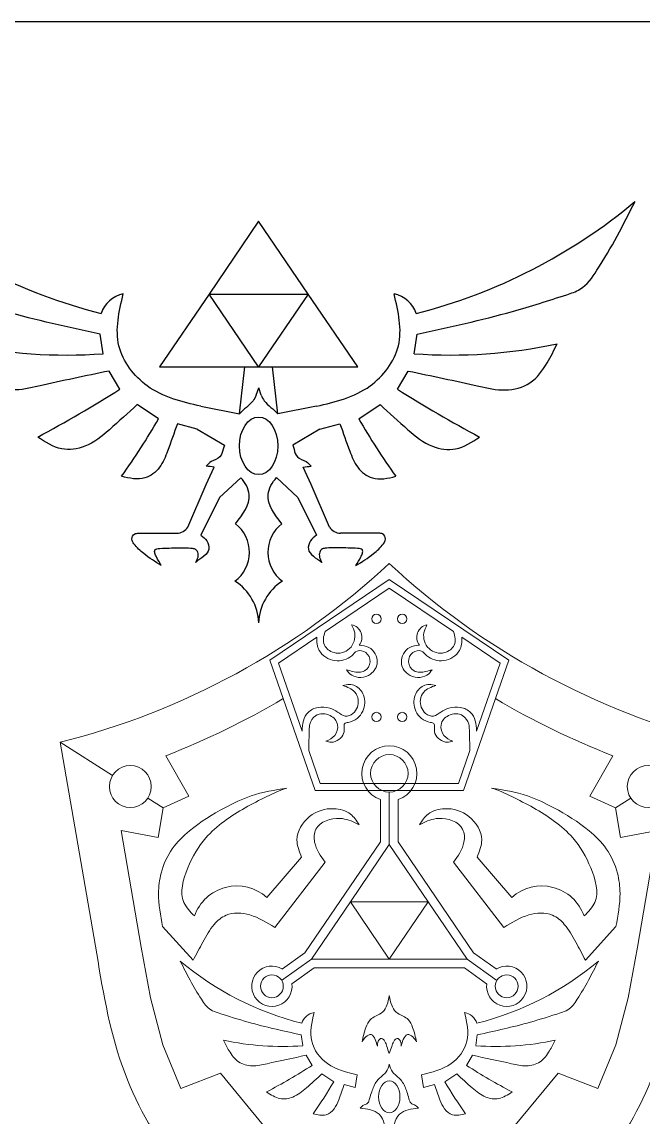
# Model space of a CAD drawing. Header units: inches. Extents: x 0 to 12, y 0 to 12.
# Drawn here: x 8.262 to 9.832, y 9.231 to 12 of the extents above; entities that cross this region are included whole.
import ezdxf

# ---------------------------------------------------------------- set-up
doc = ezdxf.new("R2010")
doc.units = ezdxf.units.IN
doc.header["$MEASUREMENT"] = 0
doc.layers.get('0').update_dxf_attribs({"color": 5})
doc.layers.add('Wingcrest', color=1, linetype='Continuous')

msp = doc.modelspace()

# ---------------------------------------------------------------- linework, layer by layer
at = {"lineweight": 0}
for p, q in [((9.1908, 10.5901), (8.8891, 10.3864)), ((9.4925, 10.3864), (9.1908, 10.5901)), ((9.0286, 10.4587), (9.1908, 10.5682)), ((9.1908, 10.5682), (9.3529, 10.4587)), ((8.9108, 10.3791), (9.0074, 10.4443)), ((9.3742, 10.4443), (9.4708, 10.3791)), ((8.8891, 10.3864), (9.0034, 10.0566)), ((9.3782, 10.0566), (9.4925, 10.3864)), ((8.9704, 10.2072), (8.9108, 10.3791)), ((9.4708, 10.3791), (9.4112, 10.2072)), ((9.0034, 10.0566), (8.9227, 10.2893)), ((9.4588, 10.2893), (9.3782, 10.0566)), ((8.4912, 10.0948), (8.3591, 10.1788)), ((8.6261, 10.1449), (8.684, 10.0424)), ((9.0163, 10.0747), (8.9875, 10.1579)), ((9.3941, 10.1579), (9.3653, 10.0747)), ((9.6976, 10.0424), (9.7554, 10.1449)), ((9.1908, 10.0566), (9.0034, 10.0566)), ((9.0034, 10.0566), (9.1908, 10.0566)), ((9.1908, 10.0747), (9.0163, 10.0747)), ((9.3653, 10.0747), (9.1908, 10.0747)), ((9.3782, 10.0566), (9.1908, 10.0566)), ((9.1908, 10.0566), (9.3782, 10.0566)), ((9.1908, 9.9204), (9.1908, 10.0529)), ((8.6194, 10.0132), (8.5806, 10.0379)), ((8.684, 10.0424), (8.6194, 10.0132)), ((9.1685, 10.0343), (9.1685, 9.9272)), ((9.2131, 9.9272), (9.2131, 10.0343)), ((9.7622, 10.0132), (9.6976, 10.0424)), ((9.8009, 10.0379), (9.7622, 10.0132)), ((8.6194, 10.0132), (8.6069, 9.9383)), ((9.7747, 9.9383), (9.7622, 10.0132)), ((8.6069, 9.9383), (8.513, 9.9562)), ((8.513, 9.9562), (8.564, 9.6611)), ((9.8686, 9.9562), (9.7747, 9.9383)), ((9.8176, 9.6611), (9.8686, 9.9562)), ((9.1685, 9.9272), (8.9777, 9.6467)), ((9.1908, 9.9204), (9.0923, 9.7756)), ((9.2892, 9.7756), (9.1908, 9.9204)), ((9.4039, 9.6467), (9.2131, 9.9272)), ((8.8811, 9.7866), (8.9691, 9.8882)), ((9.5005, 9.7866), (9.4125, 9.8882)), ((9.0289, 9.8757), (8.9014, 9.7108)), ((9.3527, 9.8757), (9.4801, 9.7108)), ((9.0923, 9.7756), (8.9939, 9.6309)), ((9.1908, 9.6309), (9.0923, 9.7756)), ((9.0923, 9.7756), (9.2892, 9.7756)), ((9.2892, 9.7756), (9.1908, 9.6309)), ((9.3877, 9.6309), (9.2892, 9.7756)), ((8.6949, 9.6277), (8.618, 9.7127)), ((9.6867, 9.6277), (9.7635, 9.7127)), ((8.564, 9.6611), (8.5873, 9.5328)), ((8.9777, 9.6467), (8.9205, 9.6057)), ((9.4611, 9.6057), (9.4039, 9.6467)), ((9.7943, 9.5328), (9.8176, 9.6611)), ((8.9939, 9.6309), (8.9186, 9.5769)), ((8.9447, 9.5682), (9.001, 9.6086)), ((8.9939, 9.6309), (9.1908, 9.6309)), ((9.001, 9.6086), (9.1908, 9.6086)), ((9.1908, 9.6309), (9.3877, 9.6309)), ((9.1908, 9.6086), (9.3805, 9.6086)), ((9.3805, 9.6086), (9.4368, 9.5682)), ((9.3877, 9.6309), (9.4629, 9.5769)), ((8.5873, 9.5328), (8.6184, 9.4138)), ((9.7631, 9.4138), (9.7943, 9.5328)), ((8.6184, 9.4138), (8.6641, 9.3035)), ((8.9724, 9.4119), (8.9683, 9.4393)), ((9.4091, 9.4119), (9.4132, 9.4393)), ((9.7175, 9.3035), (9.7631, 9.4138)), ((8.9959, 9.362), (8.9807, 9.3875)), ((9.3857, 9.362), (9.4008, 9.3875)), ((8.6641, 9.3035), (8.764, 9.3424)), ((8.764, 9.3424), (8.8925, 9.1863)), ((9.0503, 9.3206), (9.0203, 9.3404)), ((9.1096, 9.338), (9.1047, 9.306)), ((9.272, 9.338), (9.2769, 9.306)), ((9.3313, 9.3206), (9.3613, 9.3404)), ((9.489, 9.1863), (9.6176, 9.3424)), ((9.6176, 9.3424), (9.7175, 9.3035)), ((9.1047, 9.306), (9.0766, 9.3134)), ((9.2769, 9.306), (9.3049, 9.3134))]:
    msp.add_line(p, q, dxfattribs=at)
at = {"color": 250, "lineweight": 0}
msp.add_line((8.3591, 10.1788), (8.4516, 9.6437), dxfattribs=at)
msp.add_lwpolyline([(0, 0), (12, 0), (12, 12), (0, 12)], close=True)
at = {"lineweight": 0}
for centre, radius in [((9.1582, 10.4906), 0.0118), ((9.2234, 10.4906), 0.0118), ((9.1582, 10.2428), 0.0118), ((9.2234, 10.2428), 0.0118), ((8.5363, 10.067), 0.053), ((9.8452, 10.067), 0.053)]:
    msp.add_circle(centre, radius, dxfattribs=at)
at = {"color": 250, "lineweight": 0}
for centre, start, end in [((7.8947, 12.0241), 284.1261, 312.9293), ((10.4868, 12.0241), 227.0707, 255.8739)]:
    msp.add_arc(centre, 1.9029, start, end, dxfattribs=at)
at = {"lineweight": 0}
for centre, radius, start, end in [((9.0889, 10.4441), 0.0326, 322.4729, 78.1054), ((9.2927, 10.4441), 0.0326, 101.8946, 217.5271), ((7.8947, 12.0241), 2.0166, 291.266, 300.649), ((10.4868, 12.0241), 2.0166, 239.351, 248.734), ((9.1908, 10.1003), 0.0697, 90, 251.3478), ((9.1908, 10.1003), 0.0697, 288.6522, 90), ((9.1908, 10.1003), 0.0474, 0, 180), ((9.1908, 10.1003), 0.0474, 180, 0), ((8.8053, 9.7024), 0.1132, 48.0042, 160.7442), ((9.5762, 9.7024), 0.1132, 19.2558, 131.9958), ((9.1627, 10.2245), 0.7804, 230.1334, 255.6659), ((8.8941, 9.562), 0.051, 58.8504, 7.0054), ((9.2189, 10.2245), 0.7804, 284.3341, 309.8666), ((9.4875, 9.562), 0.051, 172.9946, 121.1496), ((8.8941, 9.562), 0.0288, 0, 180), ((9.4875, 9.562), 0.0288, 0, 180), ((8.8941, 9.562), 0.0288, 180, 0), ((9.4875, 9.562), 0.0288, 180, 0), ((9.0089, 9.4549), 0.0417, 101.4674, 161.1937), ((9.3727, 9.4549), 0.0417, 18.8063, 78.5326), ((8.9204, 10.1213), 0.7114, 257.9267, 274.1924), ((9.4611, 10.1213), 0.7114, 265.8076, 282.0733), ((7.9732, 10.9828), 1.9165, 298.2597, 302.2494), ((10.4083, 10.9828), 1.9165, 237.7506, 241.7403), ((8.198, 9.8106), 0.9831, 324.5017, 330.1066), ((10.1836, 9.8106), 0.9831, 209.8934, 215.4983)]:
    msp.add_arc(centre, radius, start, end, dxfattribs=at)
msp.add_ellipse((9.1908, 9.2824), major_axis=(0, 0.0405), ratio=0.665933, dxfattribs=at)
for points, knots in [([(9.0956, 10.476), (9.0989, 10.4694), (9.1084, 10.4501), (9.0962, 10.4102), (9.0532, 10.3986), (9.0199, 10.4243), (9.0243, 10.4464), (9.0286, 10.4587)], [0, 0, 0, 0, 0.00433671, 0.01277802, 0.0209013, 0.027078, 0.03417887, 0.03417887, 0.03417887, 0.03417887]), ([(9.286, 10.476), (9.2827, 10.4694), (9.2731, 10.4501), (9.2854, 10.4102), (9.3284, 10.3986), (9.3617, 10.4243), (9.3573, 10.4464), (9.3529, 10.4587)], [0, 0, 0, 0, 0.00433671, 0.01277802, 0.0209013, 0.027078, 0.03417887, 0.03417887, 0.03417887, 0.03417887]), ([(9.0074, 10.4443), (9.0073, 10.4324), (9.0093, 10.4047), (9.0518, 10.3786), (9.0908, 10.3893), (9.1089, 10.4134), (9.1351, 10.408), (9.147, 10.3818), (9.1299, 10.3533), (9.1023, 10.3562), (9.0877, 10.3608), (9.0825, 10.3624)], [0.00161532, 0.00161532, 0.00161532, 0.00161532, 0.00843951, 0.01794767, 0.02676165, 0.03034979, 0.03473275, 0.03990875, 0.04526398, 0.05124625, 0.05456569, 0.05456569, 0.05456569, 0.05456569]), ([(9.3742, 10.4443), (9.3742, 10.4324), (9.3723, 10.4047), (9.3297, 10.3786), (9.2907, 10.3893), (9.2727, 10.4134), (9.2464, 10.408), (9.2346, 10.3818), (9.2517, 10.3533), (9.2793, 10.3562), (9.2939, 10.3608), (9.2991, 10.3624)], [0.00161532, 0.00161532, 0.00161532, 0.00161532, 0.00843951, 0.01794767, 0.02676165, 0.03034979, 0.03473275, 0.03990875, 0.04526398, 0.05124625, 0.05456569, 0.05456569, 0.05456569, 0.05456569]), ([(9.0825, 10.3624), (9.0864, 10.3571), (9.1004, 10.3391), (9.1441, 10.3429), (9.1681, 10.3829), (9.1468, 10.4214), (9.1233, 10.4235), (9.1147, 10.4243)], [0.00033634, 0.00033634, 0.00033634, 0.00033634, 0.0041984, 0.013742, 0.02052441, 0.02924261, 0.03426993, 0.03426993, 0.03426993, 0.03426993]), ([(9.2991, 10.3624), (9.2951, 10.3571), (9.2811, 10.3391), (9.2374, 10.3429), (9.2134, 10.3829), (9.2348, 10.4214), (9.2583, 10.4235), (9.2668, 10.4243)], [0.00033634, 0.00033634, 0.00033634, 0.00033634, 0.0041984, 0.013742, 0.02052441, 0.02924261, 0.03426993, 0.03426993, 0.03426993, 0.03426993]), ([(9.0736, 10.3227), (9.0849, 10.3185), (9.1029, 10.3115), (9.1166, 10.2816), (9.1065, 10.2523), (9.0782, 10.2412), (9.0603, 10.2565), (9.0384, 10.2668), (9.0108, 10.2703), (8.9755, 10.2521), (8.9709, 10.2257), (8.9704, 10.2072)], [0.00030639, 0.00030639, 0.00030639, 0.00030639, 0.00723422, 0.01140536, 0.01883983, 0.0229945, 0.02731397, 0.03175048, 0.03768136, 0.04330908, 0.05350238, 0.05350238, 0.05350238, 0.05350238]), ([(9.0306, 10.1816), (9.0351, 10.1801), (9.052, 10.1754), (9.077, 10.1941), (9.0771, 10.2142), (9.0761, 10.2279), (9.1017, 10.2299), (9.128, 10.2529), (9.1315, 10.2963), (9.1056, 10.3267), (9.0847, 10.3255), (9.0736, 10.3227)], [0.000453, 0.000453, 0.000453, 0.000453, 0.00323887, 0.01091014, 0.01408877, 0.01589701, 0.01769875, 0.02708716, 0.03507638, 0.0414146, 0.04796878, 0.04796878, 0.04796878, 0.04796878]), ([(9.351, 10.1816), (9.3465, 10.1801), (9.3295, 10.1754), (9.3045, 10.1941), (9.3045, 10.2142), (9.3054, 10.2279), (9.2799, 10.2299), (9.2535, 10.2529), (9.2501, 10.2963), (9.2759, 10.3267), (9.2968, 10.3255), (9.308, 10.3227)], [0.000453, 0.000453, 0.000453, 0.000453, 0.00323887, 0.01091014, 0.01408877, 0.01589701, 0.01769875, 0.02708716, 0.03507638, 0.0414146, 0.04796878, 0.04796878, 0.04796878, 0.04796878]), ([(9.308, 10.3227), (9.2966, 10.3185), (9.2786, 10.3115), (9.265, 10.2816), (9.275, 10.2523), (9.3034, 10.2412), (9.3213, 10.2565), (9.3432, 10.2668), (9.3707, 10.2703), (9.406, 10.2521), (9.4106, 10.2257), (9.4112, 10.2072)], [0.00030639, 0.00030639, 0.00030639, 0.00030639, 0.00723422, 0.01140536, 0.01883983, 0.0229945, 0.02731397, 0.03175048, 0.03768136, 0.04330908, 0.05350238, 0.05350238, 0.05350238, 0.05350238]), ([(9.0306, 10.1816), (9.0389, 10.1855), (9.0557, 10.1935), (9.065, 10.2249), (9.0419, 10.2523), (9.0049, 10.2526), (8.9891, 10.2286), (8.9878, 10.1977), (8.9876, 10.1753), (8.9875, 10.1579)], [0.0000638, 0.0000638, 0.0000638, 0.0000638, 0.00537861, 0.01092551, 0.01688756, 0.02427956, 0.02934575, 0.0323294, 0.04278048, 0.04278048, 0.04278048, 0.04278048]), ([(9.351, 10.1816), (9.3427, 10.1855), (9.3259, 10.1935), (9.3166, 10.2249), (9.3397, 10.2523), (9.3766, 10.2526), (9.3924, 10.2286), (9.3937, 10.1977), (9.394, 10.1753), (9.3941, 10.1579)], [0.0000638, 0.0000638, 0.0000638, 0.0000638, 0.00537861, 0.01092551, 0.01688756, 0.02427956, 0.02934575, 0.0323294, 0.04278048, 0.04278048, 0.04278048, 0.04278048]), ([(8.9322, 10.0632), (8.9016, 10.0582), (8.8467, 10.0492), (8.7645, 10.0093), (8.6955, 9.9667), (8.6382, 9.9108), (8.6126, 9.8541), (8.6044, 9.7858), (8.6128, 9.7408), (8.618, 9.7127)], [0, 0, 0, 0, 0.0185093, 0.0331391, 0.054433, 0.0670295, 0.0805547, 0.0908208, 0.1078467, 0.1078467, 0.1078467, 0.1078467]), ([(8.6984, 9.7398), (8.6877, 9.7506), (8.6556, 9.7832), (8.6791, 9.8655), (8.7287, 9.9506), (8.8077, 10.0045), (8.8791, 10.0408), (8.9146, 10.0576), (8.9322, 10.0632)], [0, 0, 0, 0, 0.00874255, 0.02624393, 0.04399088, 0.06904044, 0.08130712, 0.09240467, 0.09240467, 0.09240467, 0.09240467]), ([(9.4494, 10.0632), (9.48, 10.0582), (9.5348, 10.0492), (9.617, 10.0093), (9.686, 9.9667), (9.7433, 9.9108), (9.7689, 9.8541), (9.7771, 9.7858), (9.7688, 9.7408), (9.7635, 9.7127)], [0, 0, 0, 0, 0.0185093, 0.0331391, 0.054433, 0.0670295, 0.0805547, 0.0908208, 0.1078467, 0.1078467, 0.1078467, 0.1078467]), ([(9.6831, 9.7398), (9.6938, 9.7506), (9.7259, 9.7832), (9.7024, 9.8655), (9.6529, 9.9506), (9.5738, 10.0045), (9.5024, 10.0408), (9.4669, 10.0576), (9.4494, 10.0632)], [0, 0, 0, 0, 0.00874255, 0.02624393, 0.04399088, 0.06904044, 0.08130712, 0.09240467, 0.09240467, 0.09240467, 0.09240467]), ([(8.9691, 9.8882), (8.9631, 9.9028), (8.9483, 9.9389), (8.9842, 9.9981), (9.0434, 10.0166), (9.0933, 10.0023), (9.1084, 9.9807), (9.1142, 9.9702)], [0, 0, 0, 0, 0.0091162, 0.02256182, 0.03539583, 0.04424211, 0.051276, 0.051276, 0.051276, 0.051276]), ([(9.4125, 9.8882), (9.4185, 9.9028), (9.4333, 9.9389), (9.3973, 9.9981), (9.3381, 10.0166), (9.2883, 10.0023), (9.2732, 9.9807), (9.2673, 9.9702)], [0, 0, 0, 0, 0.0091162, 0.02256182, 0.03539583, 0.04424211, 0.051276, 0.051276, 0.051276, 0.051276]), ([(9.0289, 9.8757), (9.0173, 9.8914), (8.9991, 9.9162), (9.0017, 9.974), (9.0616, 9.994), (9.0977, 9.979), (9.1126, 9.971), (9.1142, 9.9702)], [0, 0, 0, 0, 0.01143883, 0.01801906, 0.03139935, 0.04037691, 0.0415103, 0.0415103, 0.0415103, 0.0415103]), ([(9.3527, 9.8757), (9.3643, 9.8914), (9.3825, 9.9162), (9.3799, 9.974), (9.3199, 9.994), (9.2839, 9.979), (9.269, 9.971), (9.2673, 9.9702)], [0, 0, 0, 0, 0.01143883, 0.01801906, 0.03139935, 0.04037691, 0.0415103, 0.0415103, 0.0415103, 0.0415103]), ([(8.6949, 9.6277), (8.703, 9.6429), (8.7196, 9.674), (8.7427, 9.7158), (8.7825, 9.7505), (8.8444, 9.7462), (8.8814, 9.7232), (8.9014, 9.7108)], [0, 0, 0, 0, 0.01038254, 0.02111262, 0.02864786, 0.04065201, 0.05478983, 0.05478983, 0.05478983, 0.05478983]), ([(9.6867, 9.6277), (9.6785, 9.6429), (9.662, 9.674), (9.6389, 9.7158), (9.599, 9.7505), (9.5371, 9.7462), (9.5001, 9.7232), (9.4801, 9.7108)], [0, 0, 0, 0, 0.01038254, 0.02111262, 0.02864786, 0.04065201, 0.05478983, 0.05478983, 0.05478983, 0.05478983]), ([(8.9683, 9.4393), (8.9233, 9.4491), (8.8522, 9.4645), (8.7775, 9.4885), (8.7336, 9.5027), (8.7006, 9.5504), (8.6788, 9.5932), (8.6624, 9.6255)], [0, 0, 0, 0, 0.02753964, 0.04351363, 0.0474821, 0.05463243, 0.07669562, 0.07669562, 0.07669562, 0.07669562]), ([(9.4132, 9.4393), (9.4583, 9.4491), (9.5294, 9.4645), (9.604, 9.4885), (9.6479, 9.5027), (9.681, 9.5504), (9.7027, 9.5932), (9.7191, 9.6255)], [0, 0, 0, 0, 0.02753964, 0.04351363, 0.0474821, 0.05463243, 0.07669562, 0.07669562, 0.07669562, 0.07669562]), ([(9.1908, 9.5383), (9.1892, 9.5303), (9.1865, 9.5158), (9.1757, 9.4949), (9.1575, 9.4877), (9.1401, 9.4773), (9.1289, 9.4534), (9.1246, 9.4338), (9.122, 9.4216)], [0, 0, 0, 0, 0.00496667, 0.00889983, 0.01334248, 0.01630321, 0.02086423, 0.02843291, 0.02843291, 0.02843291, 0.02843291]), ([(9.1908, 9.5383), (9.1923, 9.5303), (9.1951, 9.5158), (9.2058, 9.4949), (9.2241, 9.4877), (9.2415, 9.4773), (9.2527, 9.4534), (9.2569, 9.4338), (9.2596, 9.4216)], [0, 0, 0, 0, 0.00496667, 0.00889983, 0.01334248, 0.01630321, 0.02086423, 0.02843291, 0.02843291, 0.02843291, 0.02843291]), ([(9.1096, 9.338), (9.083, 9.3443), (9.0337, 9.3561), (8.9835, 9.4228), (8.9948, 9.471), (9.0006, 9.4957)], [0, 0, 0, 0, 0.01607831, 0.02987121, 0.04449574, 0.04449574, 0.04449574, 0.04449574]), ([(9.272, 9.338), (9.2985, 9.3443), (9.3479, 9.3561), (9.3981, 9.4228), (9.3868, 9.471), (9.381, 9.4957)], [0, 0, 0, 0, 0.01607831, 0.02987121, 0.04449574, 0.04449574, 0.04449574, 0.04449574]), ([(8.9807, 9.3875), (8.9478, 9.3806), (8.9025, 9.3712), (8.8454, 9.3579), (8.8069, 9.3675), (8.7861, 9.3969), (8.7761, 9.4168), (8.7716, 9.4257)], [0, 0, 0, 0, 0.02023305, 0.02779216, 0.03497388, 0.04239776, 0.04841567, 0.04841567, 0.04841567, 0.04841567]), ([(9.1606, 9.4105), (9.1592, 9.4159), (9.1567, 9.4264), (9.1466, 9.4444), (9.1296, 9.4344), (9.1245, 9.4259), (9.122, 9.4216)], [0, 0, 0, 0, 0.00351206, 0.00679766, 0.00978558, 0.01288207, 0.01288207, 0.01288207, 0.01288207]), ([(9.1908, 9.3923), (9.1885, 9.3981), (9.1846, 9.4084), (9.1812, 9.4215), (9.1714, 9.4339), (9.1609, 9.4224), (9.1607, 9.4146), (9.1606, 9.4105)], [0, 0, 0, 0, 0.00367448, 0.00651244, 0.00872326, 0.0109429, 0.0134626, 0.0134626, 0.0134626, 0.0134626]), ([(9.1908, 9.3923), (9.193, 9.3981), (9.197, 9.4084), (9.2004, 9.4215), (9.2102, 9.4339), (9.2207, 9.4224), (9.2209, 9.4146), (9.221, 9.4105)], [0, 0, 0, 0, 0.00367448, 0.00651244, 0.00872326, 0.0109429, 0.0134626, 0.0134626, 0.0134626, 0.0134626]), ([(9.221, 9.4105), (9.2223, 9.4159), (9.2249, 9.4264), (9.235, 9.4444), (9.252, 9.4344), (9.257, 9.4259), (9.2596, 9.4216)], [0, 0, 0, 0, 0.00351206, 0.00679766, 0.00978558, 0.01288207, 0.01288207, 0.01288207, 0.01288207]), ([(9.4008, 9.3875), (9.4338, 9.3806), (9.4791, 9.3712), (9.5361, 9.3579), (9.5747, 9.3675), (9.5954, 9.3969), (9.6054, 9.4168), (9.6099, 9.4257)], [0, 0, 0, 0, 0.02023305, 0.02779216, 0.03497388, 0.04239776, 0.04841567, 0.04841567, 0.04841567, 0.04841567]), ([(9.1908, 9.3649), (9.1889, 9.358), (9.1857, 9.3469), (9.1718, 9.3349), (9.1557, 9.3207), (9.1472, 9.2985), (9.1416, 9.2801), (9.1378, 9.2647), (9.1247, 9.262), (9.1194, 9.2562), (9.1173, 9.2538)], [0, 0, 0, 0, 0.00412311, 0.00675957, 0.01082209, 0.01687384, 0.02044886, 0.02277519, 0.025562, 0.02745838, 0.02745838, 0.02745838, 0.02745838]), ([(9.1908, 9.3649), (9.1927, 9.358), (9.1958, 9.3469), (9.2098, 9.3349), (9.2258, 9.3207), (9.2343, 9.2985), (9.24, 9.2801), (9.2438, 9.2647), (9.2569, 9.262), (9.2621, 9.2562), (9.2643, 9.2538)], [0, 0, 0, 0, 0.00412311, 0.00675957, 0.01082209, 0.01687384, 0.02044886, 0.02277519, 0.025562, 0.02745838, 0.02745838, 0.02745838, 0.02745838]), ([(9.0203, 9.3404), (9.0074, 9.3286), (8.9844, 9.3073), (8.9513, 9.28), (8.9115, 9.2742), (8.8914, 9.2876), (8.8806, 9.2948)], [0, 0, 0, 0, 0.01052872, 0.01884852, 0.02537562, 0.03288337, 0.03288337, 0.03288337, 0.03288337]), ([(9.3613, 9.3404), (9.3741, 9.3286), (9.3971, 9.3073), (9.4303, 9.28), (9.47, 9.2742), (9.4902, 9.2876), (9.5009, 9.2948)], [0, 0, 0, 0, 0.01052872, 0.01884852, 0.02537562, 0.03288337, 0.03288337, 0.03288337, 0.03288337]), ([(9.0766, 9.3134), (9.0722, 9.3006), (9.0649, 9.2798), (9.0536, 9.2514), (9.0296, 9.2321), (9.0096, 9.237), (8.9984, 9.2397)], [0, 0, 0, 0, 0.00813648, 0.01321573, 0.01827977, 0.02485473, 0.02485473, 0.02485473, 0.02485473]), ([(9.3049, 9.3134), (9.3094, 9.3006), (9.3167, 9.2798), (9.328, 9.2514), (9.352, 9.2321), (9.3719, 9.237), (9.3832, 9.2397)], [0, 0, 0, 0, 0.00813648, 0.01321573, 0.01827977, 0.02485473, 0.02485473, 0.02485473, 0.02485473]), ([(9.1582, 9.1729), (9.1685, 9.1862), (9.185, 9.2075), (9.1624, 9.249), (9.1349, 9.2519), (9.1173, 9.2538)], [0, 0, 0, 0, 0.00906876, 0.01459213, 0.02458282, 0.02458282, 0.02458282, 0.02458282]), ([(9.2234, 9.1729), (9.2131, 9.1862), (9.1965, 9.2075), (9.2192, 9.249), (9.2466, 9.2519), (9.2643, 9.2538)], [0, 0, 0, 0, 0.00906876, 0.01459213, 0.02458282, 0.02458282, 0.02458282, 0.02458282])]:
    msp.add_open_spline(points, degree=3, knots=knots, dxfattribs=at)
at = {"color": 250, "lineweight": 0}
for points in [[(9.1908, 8.6309), (9.0826, 8.7113), (8.8928, 8.8526), (8.6558, 9.0836), (8.5022, 9.3461), (8.4683, 9.5407), (8.4516, 9.6437)], [(9.1908, 8.6309), (9.2989, 8.7113), (9.4888, 8.8526), (9.7258, 9.0836), (9.8793, 9.3461), (9.9132, 9.5407), (9.9299, 9.6437)]]:
    msp.add_open_spline(points, degree=3, knots=[0, 0, 0, 0, 0.0808468, 0.1419248, 0.197496, 0.2597021, 0.2597021, 0.2597021, 0.2597021], dxfattribs=at)
at = {"layer": 'Wingcrest'}
for p, q in [((8.8606, 11.4964), (8.7352, 11.312)), ((8.986, 11.312), (8.8606, 11.4964)), ((8.7352, 11.312), (8.6098, 11.1276)), ((9.1114, 11.1276), (8.986, 11.312)), ((8.4676, 11.1612), (8.4602, 11.2106)), ((9.2536, 11.1612), (9.2611, 11.2106)), ((8.5098, 11.0714), (8.4825, 11.1173)), ((8.6098, 11.1276), (8.826, 11.1276)), ((8.8118, 11.0088), (8.826, 11.1276)), ((8.8952, 11.1276), (9.1114, 11.1276)), ((8.9094, 11.0088), (8.8952, 11.1276)), ((9.2114, 11.0714), (9.2387, 11.1173)), ((8.6077, 10.9969), (8.5537, 11.0326)), ((8.7145, 11.0282), (8.8118, 11.0088)), ((9.0068, 11.0282), (8.9094, 11.0088)), ((9.1135, 10.9969), (9.1675, 11.0326)), ((8.7056, 10.9706), (8.6551, 10.9839)), ((8.7056, 10.9706), (8.774, 10.93)), ((9.0156, 10.9706), (8.9472, 10.93)), ((9.0156, 10.9706), (9.0661, 10.9839)), ((8.7279, 10.8308), (8.7483, 10.8744)), ((8.9933, 10.8308), (8.9729, 10.8744)), ((8.6816, 10.723), (8.7279, 10.8308)), ((8.8154, 10.8477), (8.7615, 10.7973)), ((8.9061, 10.848), (8.9598, 10.7973)), ((9.0396, 10.723), (8.9933, 10.8308)), ((8.7615, 10.7973), (8.7148, 10.7024)), ((8.9598, 10.7973), (9.0064, 10.7024)), ((8.5567, 10.7074), (8.6536, 10.7074)), ((9.1645, 10.7074), (9.0676, 10.7074))]:
    msp.add_line(p, q, dxfattribs=at)
at = {"layer": 'Wingcrest', "color": 2}
for p, q in [((8.8606, 11.1276), (8.7352, 11.312)), ((8.7352, 11.312), (8.986, 11.312)), ((8.986, 11.312), (8.8606, 11.1276)), ((8.826, 11.1276), (8.8952, 11.1276)), ((8.8542, 11.0565), (8.8608, 11.0745)), ((8.867, 11.0565), (8.8608, 11.0745))]:
    msp.add_line(p, q, dxfattribs=at)
at = {"layer": 'Wingcrest'}
for centre, radius, start, end in [((8.81, 12.6239), 1.4047, 230.1334, 255.6659), ((8.9112, 12.6239), 1.4047, 284.3341, 309.8666), ((8.5332, 11.2387), 0.075, 101.4674, 161.1937), ((9.188, 11.2387), 0.075, 18.8063, 78.5326), ((8.374, 12.4382), 1.2804, 257.9267, 274.1924), ((9.3472, 12.4382), 1.2804, 265.8076, 282.0733), ((6.669, 13.9889), 3.4497, 298.2597, 302.2494), ((11.0522, 13.9889), 3.4497, 237.7506, 241.7403), ((7.0735, 11.8789), 1.7696, 324.5017, 330.1066), ((10.6477, 11.8789), 1.7696, 209.8934, 215.4983), ((8.653, 10.7415), 0.0341, 271.0459, 327.1361), ((8.7461, 10.6591), 0.0912, 306.8379, 52.1804), ((8.9752, 10.6591), 0.0912, 127.8196, 233.1621), ((9.0682, 10.7415), 0.0341, 212.8639, 268.9541), ((8.7303, 10.4764), 0.1304, 1.9204, 57.3192), ((8.9909, 10.4764), 0.1304, 122.6808, 178.0796)]:
    msp.add_arc(centre, radius, start, end, dxfattribs=at)
at = {"layer": 'Wingcrest', "color": 2}
msp.add_ellipse((8.8606, 10.9282), major_axis=(0, 0.0728), ratio=0.665933, dxfattribs=at)
at = {"layer": 'Wingcrest'}
for points, knots in [([(8.4602, 11.2106), (8.3791, 11.2282), (8.2511, 11.256), (8.1168, 11.2991), (8.0378, 11.3246), (7.9783, 11.4105), (7.9391, 11.4875), (7.9095, 11.5457)], [0, 0, 0, 0, 0.02753964, 0.04351363, 0.0474821, 0.05463243, 0.07669562, 0.07669562, 0.07669562, 0.07669562]), ([(9.2611, 11.2106), (9.3421, 11.2282), (9.4701, 11.256), (9.6044, 11.2991), (9.6835, 11.3246), (9.743, 11.4105), (9.7821, 11.4875), (9.8117, 11.5457)], [0, 0, 0, 0, 0.02753964, 0.04351363, 0.0474821, 0.05463243, 0.07669562, 0.07669562, 0.07669562, 0.07669562]), ([(8.7145, 11.0282), (8.6666, 11.0396), (8.5778, 11.0608), (8.4875, 11.1809), (8.5078, 11.2676), (8.5183, 11.3122)], [0, 0, 0, 0, 0.01607831, 0.02987121, 0.04449574, 0.04449574, 0.04449574, 0.04449574]), ([(9.0068, 11.0282), (9.0546, 11.0396), (9.1434, 11.0608), (9.2338, 11.1809), (9.2134, 11.2676), (9.2029, 11.3122)], [0, 0, 0, 0, 0.01607831, 0.02987121, 0.04449574, 0.04449574, 0.04449574, 0.04449574]), ([(8.4825, 11.1173), (8.4232, 11.105), (8.3417, 11.0881), (8.239, 11.0641), (8.1696, 11.0813), (8.1322, 11.1342), (8.1142, 11.17), (8.1062, 11.1861)], [0, 0, 0, 0, 0.02023305, 0.02779216, 0.03497388, 0.04239776, 0.04841567, 0.04841567, 0.04841567, 0.04841567]), ([(9.2387, 11.1173), (9.298, 11.105), (9.3795, 11.0881), (9.4823, 11.0641), (9.5516, 11.0813), (9.589, 11.1342), (9.607, 11.17), (9.615, 11.1861)], [0, 0, 0, 0, 0.02023305, 0.02779216, 0.03497388, 0.04239776, 0.04841567, 0.04841567, 0.04841567, 0.04841567]), ([(8.5537, 11.0326), (8.5306, 11.0113), (8.4892, 10.9731), (8.4295, 10.9239), (8.3579, 10.9135), (8.3217, 10.9375), (8.3024, 10.9504)], [0, 0, 0, 0, 0.01052872, 0.01884852, 0.02537562, 0.03288337, 0.03288337, 0.03288337, 0.03288337]), ([(9.1675, 11.0326), (9.1906, 11.0113), (9.232, 10.9731), (9.2917, 10.9239), (9.3633, 10.9135), (9.3995, 10.9375), (9.4189, 10.9504)], [0, 0, 0, 0, 0.01052872, 0.01884852, 0.02537562, 0.03288337, 0.03288337, 0.03288337, 0.03288337]), ([(8.6551, 10.9839), (8.6471, 10.9609), (8.634, 10.9235), (8.6137, 10.8723), (8.5705, 10.8377), (8.5345, 10.8464), (8.5142, 10.8513)], [0, 0, 0, 0, 0.00813648, 0.01321573, 0.01827977, 0.02485473, 0.02485473, 0.02485473, 0.02485473]), ([(9.0661, 10.9839), (9.0741, 10.9609), (9.0872, 10.9235), (9.1075, 10.8723), (9.1508, 10.8377), (9.1867, 10.8464), (9.207, 10.8513)], [0, 0, 0, 0, 0.00813648, 0.01321573, 0.01827977, 0.02485473, 0.02485473, 0.02485473, 0.02485473]), ([(8.774, 10.93), (8.773, 10.9266), (8.7701, 10.9164), (8.7652, 10.8963), (8.7417, 10.8915), (8.7322, 10.881), (8.7283, 10.8767)], [0.019275181, 0.019275181, 0.019275181, 0.019275181, 0.020448856, 0.02277519, 0.025561995, 0.027458383, 0.027458383, 0.027458383, 0.027458383]), ([(8.9472, 10.93), (8.9482, 10.9266), (8.9511, 10.9164), (8.956, 10.8963), (8.9796, 10.8915), (8.9891, 10.881), (8.9929, 10.8767)], [0.019275181, 0.019275181, 0.019275181, 0.019275181, 0.020448856, 0.02277519, 0.025561995, 0.027458383, 0.027458383, 0.027458383, 0.027458383]), ([(8.8019, 10.7311), (8.8205, 10.7549), (8.8498, 10.7927), (8.8268, 10.8363), (8.8154, 10.8477)], [0, 0, 0, 0, 0.00906876, 0.01436878, 0.01436878, 0.01436878, 0.01436878]), ([(8.9193, 10.7311), (8.9008, 10.7549), (8.8713, 10.7928), (8.8946, 10.8366), (8.9061, 10.848)], [0, 0, 0, 0, 0.00906876, 0.01440993, 0.01440993, 0.01440993, 0.01440993]), ([(8.6146, 10.6256), (8.5994, 10.6351), (8.5742, 10.651), (8.5494, 10.6737), (8.5375, 10.6926), (8.5449, 10.7069), (8.5534, 10.7073), (8.5567, 10.7074)], [0, 0, 0, 0, 0.00596177, 0.00986587, 0.01130521, 0.01296865, 0.01403095, 0.01403095, 0.01403095, 0.01403095]), ([(8.7148, 10.7024), (8.7201, 10.6981), (8.731, 10.6893), (8.7414, 10.6566), (8.7138, 10.6445), (8.7015, 10.6337), (8.7011, 10.6333)], [0, 0, 0, 0, 0.002263082, 0.004672888, 0.009805081, 0.009973743, 0.009973743, 0.009973743, 0.009973743]), ([(9.0064, 10.7024), (9.0011, 10.6981), (8.9902, 10.6893), (8.9798, 10.6566), (9.0074, 10.6445), (9.0197, 10.6337), (9.0201, 10.6333)], [0, 0, 0, 0, 0.002263082, 0.004672888, 0.009805081, 0.009973743, 0.009973743, 0.009973743, 0.009973743]), ([(9.1066, 10.6256), (9.1218, 10.6351), (9.147, 10.651), (9.1718, 10.6737), (9.1837, 10.6926), (9.1763, 10.7069), (9.1678, 10.7073), (9.1645, 10.7074)], [0, 0, 0, 0, 0.00596177, 0.00986587, 0.01130521, 0.01296865, 0.01403095, 0.01403095, 0.01403095, 0.01403095]), ([(8.6146, 10.6256), (8.6103, 10.6329), (8.6043, 10.6431), (8.5982, 10.6556), (8.5966, 10.6683), (8.625, 10.6695), (8.6523, 10.6707), (8.6832, 10.6709), (8.7018, 10.6678), (8.7103, 10.6541), (8.7058, 10.6415), (8.7011, 10.6333)], [0, 0, 0, 0, 0.00278599, 0.00388366, 0.00486863, 0.00626844, 0.01134116, 0.01538852, 0.01640716, 0.01732059, 0.0203083, 0.0203083, 0.0203083, 0.0203083]), ([(9.1066, 10.6256), (9.1109, 10.6329), (9.1169, 10.6431), (9.123, 10.6556), (9.1246, 10.6683), (9.0963, 10.6695), (9.0689, 10.6707), (9.038, 10.6709), (9.0194, 10.6678), (9.0109, 10.6541), (9.0155, 10.6415), (9.0201, 10.6333)], [0, 0, 0, 0, 0.00278599, 0.00388366, 0.00486863, 0.00626844, 0.01134116, 0.01538852, 0.01640716, 0.01732059, 0.0203083, 0.0203083, 0.0203083, 0.0203083])]:
    msp.add_open_spline(points, degree=3, knots=knots, dxfattribs=at)
at = {"layer": 'Wingcrest', "color": 2}
for points in [[(8.8542, 11.0565), (8.8522, 11.0514), (8.8462, 11.0396), (8.8295, 11.0253), (8.8174, 11.0147), (8.8118, 11.0088)], [(8.867, 11.0565), (8.8691, 11.0514), (8.875, 11.0396), (8.8917, 11.0253), (8.9038, 11.0147), (8.9094, 11.0088)]]:
    msp.add_open_spline(points, degree=3, knots=[0.002295499, 0.002295499, 0.002295499, 0.002295499, 0.004123113, 0.006759574, 0.009461997, 0.009461997, 0.009461997, 0.009461997], dxfattribs=at)
at = {"layer": 'Wingcrest'}
for points in [[(8.7483, 10.8744), (8.7417, 10.8753), (8.735, 10.876), (8.7283, 10.8767)], [(8.9729, 10.8744), (8.9795, 10.8753), (8.9862, 10.876), (8.9929, 10.8767)]]:
    msp.add_open_spline(points, degree=3, dxfattribs=at)

doc.saveas('drawing.dxf')
